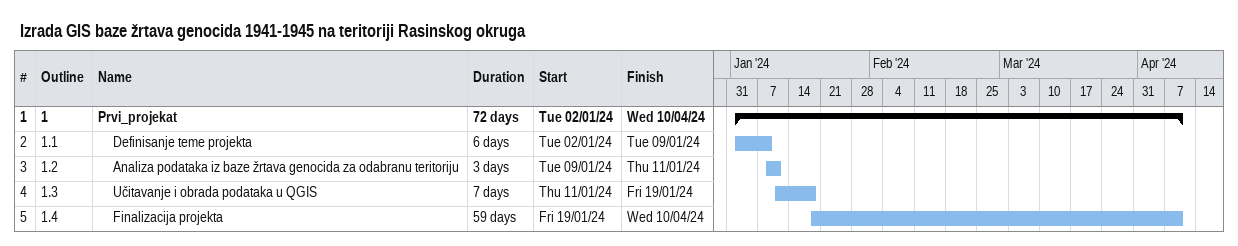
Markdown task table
Izrada GIS baze žrtava genocida 1941-1945 na teritoriji Rasinskog okruga

| ID | WBS | Task | Duration | Start | Finish |
|---|---|---|---|---|---|
| 1 | 1 | **Prvi_projekat** | 72d | 2024-01-02 | 2024-04-10 |
| 2 | 1.1 | Definisanje teme projekta | 6d | 2024-01-02 | 2024-01-09 |
| 3 | 1.2 | Analiza podataka iz baze žrtava genocida za odabranu teritoriju | 3d | 2024-01-09 | 2024-01-11 |
| 4 | 1.3 | Učitavanje i obrada podataka u QGIS | 7d | 2024-01-11 | 2024-01-19 |
| 5 | 1.4 | Finalizacija projekta | 59d | 2024-01-19 | 2024-04-10 |
